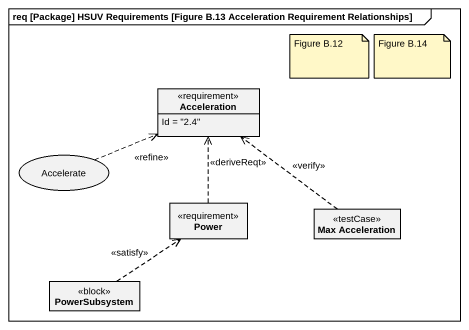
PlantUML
@startuml
mainframe req [Package] HSUV Requirements [Figure B.13 Acceleration Requirement Relationships]
allowmixing
hide circle
hide empty members
class Acceleration <<requirement>> {
  Id = "2.4"
}
usecase Accelerate
class Power <<requirement>>
class "Max Acceleration" as Max_Acceleration <<testCase>>
class PowerSubsystem <<block>>
Accelerate .right.> Acceleration : <<refine>>
Power .up.> Acceleration : <<deriveReqt>>
Max_Acceleration .up.> Acceleration : <<verify>>
PowerSubsystem .up.> Power : <<satisfy>>
note as N1
  Figure B.12
end note
note as N2
  Figure B.14
end note
@enduml
